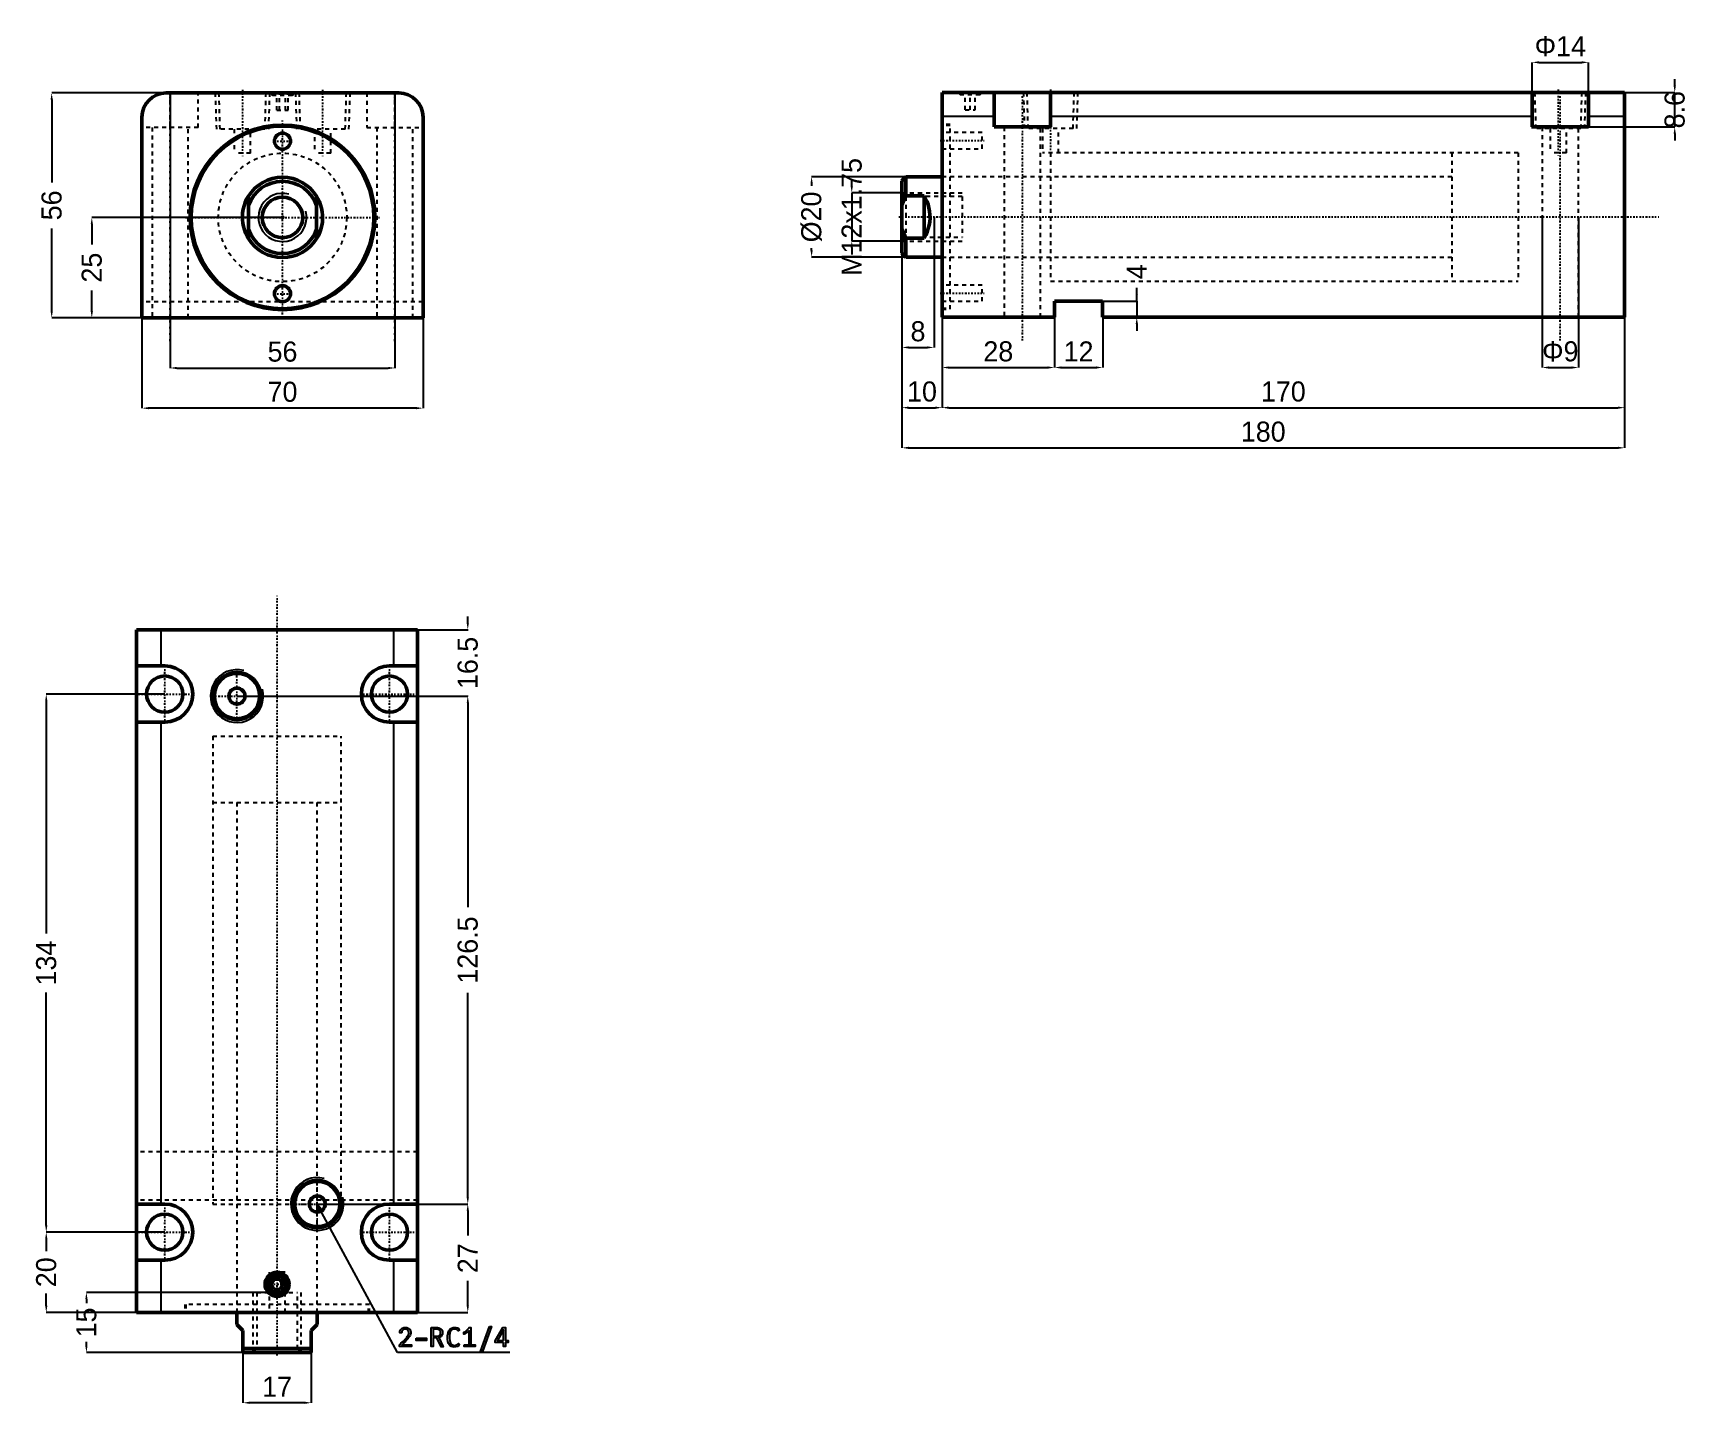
# Model space of a CAD drawing. Header units: millimetres. Extents: x -62 to 350, y -295 to 46.
import ezdxf

# ---------------------------------------------------------------- set-up
doc = ezdxf.new("R2010")
doc.units = ezdxf.units.MM
doc.linetypes.add('Center', pattern=[1.5, 0.45, -0.5, 0.05, -0.5])
doc.linetypes.add('Dashed', pattern=[2, 1, -1])
for name, color, linetype, lineweight in [('2d ConnectionPoints', 7, 'Continuous', 50), ('AM_0', 7, 'Continuous', 50), ('AM_4', 3, 'Continuous', 25), ('AM_5', 3, 'Continuous', 25), ('AM_7', 7, 'Center', 25), ('AM_9', 6, 'Dashed', 25)]:
    doc.layers.add(name, color=color, linetype=linetype, lineweight=lineweight)
doc.dimstyles.new('ISO-25', dxfattribs={"dimtxt": 2.5, "dimasz": 2.5, "dimexe": 1.25, "dimexo": 0.625, "dimtad": 1, "dimtxsty": 'Standard', "dimcen": 2.5, "dimadec": 0, "dimazin": 0, "dimtfac": 1, "dimtmove": 0, "dimatfit": 3, "dimfxl": 1, "dimarcsym": 0})

# ---------------------------------------------------------------- blocks, each defined once
blk = doc.blocks.new('1_RODcxhc2_a_sd_32_100_IN_0_in_CXHC2_A_IN_LA_32_100ST_0_0__0')
at = {"layer": 'AM_0'}
for p, q in [((-8.5, -5.27), (-8.5, 5.27)), ((8.5, 5.27), (8.5, -5.27))]:
    blk.add_line(p, q, dxfattribs=at)
for points in [[(-8.5, 5.27), (-8.93, 4.51), (-9.29, 3.71), (-9.57, 2.89), (-9.79, 2.04), (-9.93, 1.18), (-10, 0.31), (-9.98, -0.56), (-9.9, -1.43), (-9.74, -2.29), (-9.5, -3.13), (-9.19, -3.94), (-8.81, -4.73), (-8.5, -5.27)], [(8.5, -5.27), (8.93, -4.51), (9.29, -3.71), (9.57, -2.89), (9.79, -2.04), (9.93, -1.18), (10, -0.31), (9.98, 0.56), (9.9, 1.43), (9.74, 2.29), (9.5, 3.13), (9.19, 3.94), (8.81, 4.73), (8.5, 5.27)]]:
    blk.add_lwpolyline(points, dxfattribs=at)
blk.add_circle((0, 0), 5.05, dxfattribs=at)
for radius, start, end in [(10, 31.7883, 148.2117), (9, 19.1881, 160.8119), (9, 199.1881, 340.8119), (10, 211.7883, 328.2117)]:
    blk.add_arc((0, 0), radius, start, end, dxfattribs=at)
at = {"layer": 'AM_5'}
blk.add_arc((0, 0), 6, 75, 15, dxfattribs=at)
blk = doc.blocks.new('2_bodycxhc2_la_a_32_100_0_in_CXHC2_A_IN_LA_32_100ST_0_0__0')
at = {"layer": 'AM_0'}
for p, q in [((29, 31), (-29, 31)), ((-35, 25), (-35, -25)), ((35, -25), (35, 25)), ((-35, -25), (35, -25))]:
    blk.add_line(p, q, dxfattribs=at)
for centre, radius in [((0, 0), 23), ((0, 0), 22.75), ((0, 19), 2), ((0, -19), 2)]:
    blk.add_circle(centre, radius, dxfattribs=at)
for centre, start, end in [((-29, 25), 90, 180), ((29, 25), 0, 90)]:
    blk.add_arc(centre, 6, start, end, dxfattribs=at)
at = {"layer": 'AM_5', "linetype": 'Dashed'}
for p, q in [((-16.77, 31), (-16.48, 22)), ((-3.23, 31), (-3.52, 22)), ((3.23, 31), (3.52, 22)), ((16.77, 31), (16.48, 22))]:
    blk.add_line(p, q, dxfattribs=at)
at = {"layer": 'AM_7'}
for p, q in [((-28, -30.8), (-28, 30.8)), ((-10, 31.75), (-10, 15.25)), ((0, 31.03), (0, 30.37)), ((10, 31.75), (10, 15.25)), ((28, -30.8), (28, 30.8)), ((0, -24.15), (0, 24.15)), ((-2.1, 19), (2.1, 19)), ((-24.15, 0), (24.15, 0)), ((-2.1, -19), (2.1, -19))]:
    blk.add_line(p, q, dxfattribs=at)
at = {"layer": 'AM_9'}
for p, q in [((-28, 22.4), (-28, 31)), ((-21, 22.4), (-21, 31)), ((-15.91, 31), (-15.63, 22)), ((-4.37, 22), (-4.09, 31)), ((-3, 31), (-2.4, 30.4)), ((-2.1, 30.7), (-2.4, 30.4)), ((2.4, 30.4), (-2.4, 30.4)), ((2.1, 30.7), (-2.1, 30.7)), ((-1.44, 26.7), (-1.44, 30.7)), ((-0.72, 26.7), (-0.72, 30.7)), ((0.72, 26.7), (0.72, 30.7)), ((1.44, 26.7), (1.44, 30.7)), ((2.4, 30.4), (2.1, 30.7)), ((2.4, 30.4), (3, 31)), ((4.09, 31), (4.37, 22)), ((15.63, 22), (15.91, 31)), ((21, 31), (21, 22.4)), ((28, 22.4), (28, 31)), ((-1.44, 26.7), (1.44, 26.7)), ((-21, 22.4), (-35, 22.4)), ((-32.5, 22.4), (-32.5, -25)), ((-23.5, -25), (-23.5, 22.4)), ((-4.37, 22), (-15.63, 22)), ((-12, 22), (-12, 16)), ((-8, 16), (-8, 22)), ((15.63, 22), (4.37, 22)), ((8, 22), (8, 16)), ((12, 16), (12, 22)), ((21, 22.4), (35, 22.4)), ((23.5, 22.4), (23.5, -25)), ((32.5, -25), (32.5, 22.4)), ((-8, 16), (-12, 16)), ((12, 16), (8, 16)), ((35, -21), (-35, -21))]:
    blk.add_line(p, q, dxfattribs=at)
blk.add_circle((0, 0), 16, dxfattribs=at)
blk = doc.blocks.new('*D3')
at = {"layer": 'AM_5', "color": 0, "lineweight": -2}
for p, q in [((-28, 31), (-28, -37.5)), ((28, 31), (28, -37.5)), ((-26.33, -37.5), (26.33, -37.5))]:
    blk.add_line(p, q, dxfattribs=at)
at = {"layer": 'AM_5', "color": 0}
for points in [[(-26.33, -37.22), (-26.33, -37.78), (-28, -37.5)], [(26.33, -37.78), (26.33, -37.22), (28, -37.5)]]:
    blk.add_solid(points, dxfattribs=at)
at = {"layer": 'Defpoints', "color": 0}
for p in [(-28, 31), (28, 31), (28, -37.5)]:
    blk.add_point(p, dxfattribs=at)
at = {"layer": 'AM_5', "color": 0, "insert": (0, -33.45), "char_height": 5, "attachment_point": 5}
blk.add_mtext('56', dxfattribs=at)
blk = doc.blocks.new('*D4')
at = {"layer": 'AM_5', "color": 0, "lineweight": -2}
for p, q in [((-35, 0), (-35, -47.5)), ((35, 0), (35, -47.5)), ((33.33, -47.5), (-33.33, -47.5))]:
    blk.add_line(p, q, dxfattribs=at)
at = {"layer": 'AM_5', "color": 0}
for points in [[(-33.33, -47.22), (-33.33, -47.78), (-35, -47.5)], [(33.33, -47.78), (33.33, -47.22), (35, -47.5)]]:
    blk.add_solid(points, dxfattribs=at)
at = {"layer": 'Defpoints', "color": 0}
for p in [(-35, 0), (35, 0), (-35, -47.5)]:
    blk.add_point(p, dxfattribs=at)
at = {"layer": 'AM_5', "color": 0, "insert": (0, -43.45), "char_height": 5, "attachment_point": 5}
blk.add_mtext('70', dxfattribs=at)
blk = doc.blocks.new('*D5')
at = {"layer": 'AM_5', "color": 0, "lineweight": -2}
for p, q in [((0, 0), (-47.5, 0)), ((-47.5, -1.67), (-47.5, -6.78)), ((-47.5, -23.33), (-47.5, -18.22)), ((0, -25), (-47.5, -25))]:
    blk.add_line(p, q, dxfattribs=at)
at = {"layer": 'AM_5', "color": 0}
for points in [[(-47.22, -1.67), (-47.78, -1.67), (-47.5, 0)], [(-47.78, -23.33), (-47.22, -23.33), (-47.5, -25)]]:
    blk.add_solid(points, dxfattribs=at)
at = {"layer": 'Defpoints', "color": 0}
for p in [(0, 0), (-47.5, -25), (0, -25)]:
    blk.add_point(p, dxfattribs=at)
at = {"layer": 'AM_5', "color": 0, "insert": (-47.5, -12.5), "char_height": 5, "attachment_point": 5, "rotation": 90}
blk.add_mtext('25', dxfattribs=at)
blk = doc.blocks.new('*D6')
at = {"layer": 'AM_5', "color": 0, "lineweight": -2}
for p, q in [((0, 31), (-57.5, 31)), ((-57.5, 29.33), (-57.5, 8.72)), ((-57.5, -23.33), (-57.5, -2.72)), ((0, -25), (-57.5, -25))]:
    blk.add_line(p, q, dxfattribs=at)
at = {"layer": 'AM_5', "color": 0}
for points in [[(-57.22, 29.33), (-57.78, 29.33), (-57.5, 31)], [(-57.78, -23.33), (-57.22, -23.33), (-57.5, -25)]]:
    blk.add_solid(points, dxfattribs=at)
at = {"layer": 'Defpoints', "color": 0}
for p in [(0, 31), (-57.5, -25), (0, -25)]:
    blk.add_point(p, dxfattribs=at)
at = {"layer": 'AM_5', "color": 0, "insert": (-57.5, 3), "char_height": 5, "attachment_point": 5, "rotation": 90}
blk.add_mtext('56', dxfattribs=at)
blk = doc.blocks.new('1_RODcxhc2_a_sd_32_100_IN_0_in_CXHC2_A_IN_LA_32_100ST_0_0__4')
at = {"layer": 'AM_0'}
for p, q in [((-10, 0), (-10, -3)), ((10, -3), (10, 0)), ((-8.5, -4.5), (-10, -3)), ((10, -3), (8.5, -4.5)), ((-8.5, -10), (-8.5, -4.5)), ((8.5, -4.5), (8.5, -10)), ((-8.5, -9), (8.5, -9)), ((-8.5, -10), (8.5, -10))]:
    blk.add_line(p, q, dxfattribs=at)
at = {"layer": 'AM_5', "linetype": 'Dashed'}
for p, q in [((-6, -10), (-6, 5)), ((6, -10), (6, 5))]:
    blk.add_line(p, q, dxfattribs=at)
at = {"layer": 'AM_7'}
blk.add_line((0, -10.75), (0, 178.5), dxfattribs=at)
at = {"layer": 'AM_9'}
for p, q in [((-16, 143.5), (16, 143.5)), ((-16, 143.5), (-16, 127)), ((16, 127), (16, 143.5)), ((-16, 127), (16, 127)), ((-10, 127), (-10, 0)), ((10, 0), (10, 127)), ((-5.053, 5), (5.053, 5)), ((-5.053, 5), (-5.053, -9.053)), ((5.053, -9.053), (5.053, 5)), ((-5.053, -9.053), (-6, -10)), ((-5.053, -9.053), (5.053, -9.053)), ((6, -10), (5.053, -9.053))]:
    blk.add_line(p, q, dxfattribs=at)
blk = doc.blocks.new('2_bodycxhc2_la_a_32_100_0_in_CXHC2_A_IN_LA_32_100ST_0_0__4')
at = {"layer": 'AM_0'}
for p, q in [((35, 170), (-35, 170)), ((-35, 170), (-35, 0)), ((35, 170), (35, 0)), ((-35, 161), (-28, 161)), ((28, 161), (35, 161)), ((-28, 147), (-35, 147)), ((35, 147), (28, 147)), ((-35, 27), (-28, 27)), ((28, 27), (35, 27)), ((-28, 13), (-35, 13)), ((35, 13), (28, 13)), ((-0.72, 8.25), (-1.44, 7)), ((0.72, 8.25), (-0.72, 8.25)), ((1.44, 7), (0.72, 8.25)), ((-1.44, 7), (-0.72, 5.75)), ((-0.72, 5.75), (0.72, 5.75)), ((0.72, 5.75), (1.44, 7)), ((35, 0), (-35, 0))]:
    blk.add_line(p, q, dxfattribs=at)
for centre, radius in [((-28, 154), 4.5), ((-10, 153.5), 5.91), ((-10, 153.5), 5.63), ((28, 154), 4.5), ((-10, 153.5), 2), ((10, 27), 5.91), ((10, 27), 5.63), ((10, 27), 2), ((-28, 20), 4.5), ((28, 20), 4.5), ((0, 7), 3), ((0, 7), 2.4), ((0, 7), 2.1)]:
    blk.add_circle(centre, radius, dxfattribs=at)
for centre, start, end in [((-28, 154), 270, 90), ((28, 154), 90, 270), ((-28, 20), 270, 90), ((28, 20), 90, 270)]:
    blk.add_arc(centre, 7, start, end, dxfattribs=at)
at = {"layer": 'AM_4'}
for p, q in [((-29, 170), (-29, 161)), ((29, 170), (29, 161)), ((-29, 147), (-29, 27)), ((29, 147), (29, 27)), ((-29, 13), (-29, 0)), ((29, 13), (29, 0))]:
    blk.add_line(p, q, dxfattribs=at)
at = {"layer": 'AM_5'}
for centre in [(-10, 153.5), (10, 27)]:
    blk.add_arc(centre, 6.58, 75, 15, dxfattribs=at)
at = {"layer": 'AM_7'}
for p, q in [((-28, 146.65), (-28, 161.35)), ((28, 146.65), (28, 161.35)), ((-10, 147.29), (-10, 159.71)), ((-35.35, 154), (-20.65, 154)), ((-16.21, 153.5), (-3.79, 153.5)), ((20.65, 154), (35.35, 154)), ((10, 20.79), (10, 33.21)), ((-28, 12.65), (-28, 27.35)), ((3.79, 27), (16.21, 27)), ((28, 12.65), (28, 27.35)), ((-35.35, 20), (-20.65, 20)), ((20.65, 20), (35.35, 20)), ((-3.15, 7), (3.15, 7))]:
    blk.add_line(p, q, dxfattribs=at)
at = {"layer": 'AM_9'}
for p, q in [((-16, 143.5), (16, 143.5)), ((-16, 143.5), (-16, 27)), ((16, 27), (16, 143.5)), ((35, 40), (-35, 40)), ((35, 28), (-35, 28)), ((-16, 27), (16, 27)), ((-10, 27), (-10, 0)), ((10, 0), (10, 27)), ((2, 10), (-2, 10)), ((-2, 10), (-2, 0)), ((2, 0), (2, 10)), ((23, 2), (-23, 2)), ((-23, 2), (-23, 0)), ((-22.75, 2), (-22.75, 0)), ((22.75, 0), (22.75, 2)), ((23, 0), (23, 2))]:
    blk.add_line(p, q, dxfattribs=at)
blk = doc.blocks.new('*D17')
at = {"layer": 'AM_5', "color": 0, "lineweight": -2}
for p, q in [((-9.85, -277.2), (-9.85, -295.2)), ((7.15, -277.2), (7.15, -295.2)), ((5.49, -295.2), (-8.18, -295.2))]:
    blk.add_line(p, q, dxfattribs=at)
at = {"layer": 'AM_5', "color": 0}
for points in [[(-8.18, -294.92), (-8.18, -295.48), (-9.85, -295.2)], [(5.49, -295.48), (5.49, -294.92), (7.15, -295.2)]]:
    blk.add_solid(points, dxfattribs=at)
at = {"layer": 'Defpoints', "color": 0}
for p in [(-9.85, -277.2), (7.15, -277.2), (-9.85, -295.2)]:
    blk.add_point(p, dxfattribs=at)
at = {"layer": 'AM_5', "color": 0, "insert": (-1.35, -291.2), "char_height": 5, "attachment_point": 5}
blk.add_mtext('17', dxfattribs=at)
blk = doc.blocks.new('*D18')
at = {"layer": 'AM_5', "color": 0, "lineweight": -2}
for p, q in [((-29.35, -252.7), (-58.85, -252.7)), ((-58.85, -254.37), (-58.85, -257.45)), ((-58.85, -271.03), (-58.85, -267.95)), ((-1.35, -272.7), (-58.85, -272.7))]:
    blk.add_line(p, q, dxfattribs=at)
at = {"layer": 'AM_5', "color": 0}
for points in [[(-58.57, -254.37), (-59.12, -254.37), (-58.85, -252.7)], [(-59.12, -271.03), (-58.57, -271.03), (-58.85, -272.7)]]:
    blk.add_solid(points, dxfattribs=at)
at = {"layer": 'Defpoints', "color": 0}
for p in [(-58.85, -252.7), (-29.35, -252.7), (-1.35, -272.7)]:
    blk.add_point(p, dxfattribs=at)
at = {"layer": 'AM_5', "color": 0, "insert": (-58.85, -262.7), "char_height": 5, "attachment_point": 5, "rotation": 90}
blk.add_mtext('20', dxfattribs=at)
blk = doc.blocks.new('*D19')
at = {"layer": 'AM_5', "color": 0, "lineweight": -2}
for p, q in [((-1.35, -267.7), (-48.85, -267.7)), ((-48.85, -269.37), (-48.85, -270.37)), ((-48.85, -281.03), (-48.85, -280.03)), ((-1.35, -282.7), (-48.85, -282.7))]:
    blk.add_line(p, q, dxfattribs=at)
at = {"layer": 'AM_5', "color": 0}
for points in [[(-48.57, -269.37), (-49.12, -269.37), (-48.85, -267.7)], [(-49.12, -281.03), (-48.57, -281.03), (-48.85, -282.7)]]:
    blk.add_solid(points, dxfattribs=at)
at = {"layer": 'Defpoints', "color": 0}
for p in [(-48.85, -267.7), (-1.35, -267.7), (-1.35, -282.7)]:
    blk.add_point(p, dxfattribs=at)
at = {"layer": 'AM_5', "color": 0, "insert": (-48.85, -275.2), "char_height": 5, "attachment_point": 5, "rotation": 90}
blk.add_mtext('15', dxfattribs=at)
blk = doc.blocks.new('*D20')
at = {"layer": 'AM_5', "color": 0, "lineweight": -2}
for p, q in [((-29.35, -118.7), (-58.85, -118.7)), ((-58.85, -120.37), (-58.85, -178.37)), ((-58.85, -251.03), (-58.85, -193.03)), ((-29.35, -252.7), (-58.85, -252.7))]:
    blk.add_line(p, q, dxfattribs=at)
at = {"layer": 'AM_5', "color": 0}
for points in [[(-58.57, -120.37), (-59.12, -120.37), (-58.85, -118.7)], [(-59.12, -251.03), (-58.57, -251.03), (-58.85, -252.7)]]:
    blk.add_solid(points, dxfattribs=at)
at = {"layer": 'Defpoints', "color": 0}
for p in [(-58.85, -118.7), (-29.35, -118.7), (-29.35, -252.7)]:
    blk.add_point(p, dxfattribs=at)
at = {"layer": 'AM_5', "color": 0, "insert": (-58.85, -185.7), "char_height": 5, "attachment_point": 5, "rotation": 90}
blk.add_mtext('134', dxfattribs=at)
blk = doc.blocks.new('*D21')
at = {"layer": 'AM_5', "color": 0, "lineweight": -2}
for p, q in [((8.65, -245.7), (46.15, -245.7)), ((46.15, -247.37), (46.15, -253.53)), ((46.15, -271.03), (46.15, -264.87)), ((-1.35, -272.7), (46.15, -272.7))]:
    blk.add_line(p, q, dxfattribs=at)
at = {"layer": 'AM_5', "color": 0}
for points in [[(46.43, -247.37), (45.88, -247.37), (46.15, -245.7)], [(45.88, -271.03), (46.43, -271.03), (46.15, -272.7)]]:
    blk.add_solid(points, dxfattribs=at)
at = {"layer": 'Defpoints', "color": 0}
for p in [(8.65, -245.7), (46.15, -245.7), (-1.35, -272.7)]:
    blk.add_point(p, dxfattribs=at)
at = {"layer": 'AM_5', "color": 0, "insert": (46.15, -259.2), "char_height": 5, "attachment_point": 5, "rotation": 90}
blk.add_mtext('27', dxfattribs=at)
blk = doc.blocks.new('*D22')
at = {"layer": 'AM_5', "color": 0, "lineweight": -2}
for p, q in [((-11.35, -119.2), (46.15, -119.2)), ((46.15, -120.87), (46.15, -171.78)), ((46.15, -244.03), (46.15, -193.12)), ((8.65, -245.7), (46.15, -245.7))]:
    blk.add_line(p, q, dxfattribs=at)
at = {"layer": 'AM_5', "color": 0}
for points in [[(46.43, -120.87), (45.88, -120.87), (46.15, -119.2)], [(45.88, -244.03), (46.43, -244.03), (46.15, -245.7)]]:
    blk.add_solid(points, dxfattribs=at)
at = {"layer": 'Defpoints', "color": 0}
for p in [(-11.35, -119.2), (46.15, -119.2), (8.65, -245.7)]:
    blk.add_point(p, dxfattribs=at)
at = {"layer": 'AM_5', "color": 0, "insert": (46.15, -182.45), "char_height": 5, "attachment_point": 5, "rotation": 90}
blk.add_mtext('126.5', dxfattribs=at)
blk = doc.blocks.new('*D23')
at = {"layer": 'AM_5', "color": 0, "lineweight": -2}
for p, q in [((-1.35, -102.7), (46.15, -102.7)), ((46.15, -101.03), (46.15, -99.37)), ((46.15, -102.7), (46.15, -102.78)), ((-11.35, -119.2), (46.15, -119.2)), ((46.15, -119.2), (46.15, -119.12)), ((46.15, -120.87), (46.15, -122.53))]:
    blk.add_line(p, q, dxfattribs=at)
at = {"layer": 'AM_5', "color": 0}
for points in [[(45.88, -101.03), (46.43, -101.03), (46.15, -102.7)], [(46.43, -120.87), (45.88, -120.87), (46.15, -119.2)]]:
    blk.add_solid(points, dxfattribs=at)
at = {"layer": 'Defpoints', "color": 0}
for p in [(-1.35, -102.7), (46.15, -102.7), (-11.35, -119.2)]:
    blk.add_point(p, dxfattribs=at)
at = {"layer": 'AM_5', "color": 0, "insert": (46.15, -110.95), "char_height": 5, "attachment_point": 5, "rotation": 90}
blk.add_mtext('16.5', dxfattribs=at)
blk = doc.blocks.new('1_RODcxhc2_a_sd_32_100_IN_0_in_CXHC2_A_IN_LA_32_100ST_0_0__2')
at = {"layer": 'AM_0'}
for p, q in [((-9, 10), (-10, 9)), ((-10, 9), (-10, -9)), ((0, 10), (-9, 10)), ((-9, 10), (-9, 5.27)), ((-4.5, 5.27), (-9, 5.27)), ((-4.5, 5.27), (-4.5, -5.27)), ((-9, -5.27), (-4.5, -5.27)), ((-9, -5.27), (-9, -10)), ((-10, -9), (-9, -10)), ((-9, -10), (0, -10))]:
    blk.add_line(p, q, dxfattribs=at)
for points in [[(-9, 5.27), (-9.55, 4.14), (-10, 2.96)], [(-4.5, -5.27), (-4.07, -4.51), (-3.71, -3.71), (-3.43, -2.89), (-3.21, -2.04), (-3.07, -1.18), (-3, -0.31), (-3.02, 0.56), (-3.1, 1.43), (-3.26, 2.29), (-3.5, 3.13), (-3.81, 3.94), (-4.19, 4.73), (-4.5, 5.27)], [(-10, -2.96), (-9.55, -4.13), (-9, -5.27)]]:
    blk.add_lwpolyline(points, dxfattribs=at)
at = {"layer": 'AM_5', "linetype": 'Dashed'}
for p, q in [((-10, 6), (5, 6)), ((-10, -6), (5, -6))]:
    blk.add_line(p, q, dxfattribs=at)
at = {"layer": 'AM_9'}
for p, q in [((143.5, 16), (127, 16)), ((127, 16), (127, -16)), ((143.5, 16), (143.5, -16)), ((127, 10), (0, 10)), ((-9.05, 5.05), (-10, 6)), ((5, 5.05), (-9.05, 5.05)), ((-9.05, 5.05), (-9.05, -5.05)), ((5, 5.05), (5, -5.05)), ((-10, -6), (-9.05, -5.05)), ((-9.05, -5.05), (5, -5.05)), ((0, -10), (127, -10)), ((127, -16), (143.5, -16))]:
    blk.add_line(p, q, dxfattribs=at)
blk = doc.blocks.new('2_bodycxhc2_la_a_32_100_0_in_CXHC2_A_IN_LA_32_100ST_0_0__2')
at = {"layer": 'AM_0'}
for p, q in [((170, 31), (0, 31)), ((0, -25), (0, 31)), ((13, 22.4), (13, 31)), ((27, 31), (27, 22.4)), ((147, 22.4), (147, 31)), ((161, 31), (161, 22.4)), ((170, -25), (170, 31)), ((27, 22.4), (13, 22.4)), ((161, 22.4), (147, 22.4)), ((28, -21), (28, -25)), ((40, -21), (28, -21)), ((40, -25), (40, -21)), ((28, -25), (0, -25)), ((170, -25), (40, -25))]:
    blk.add_line(p, q, dxfattribs=at)
at = {"layer": 'AM_4'}
for p, q in [((13, 25), (0, 25)), ((147, 25), (27, 25)), ((170, 25), (161, 25))]:
    blk.add_line(p, q, dxfattribs=at)
at = {"layer": 'AM_5', "linetype": 'Dashed'}
for p, q in [((20.23, 31), (20.52, 22)), ((33.77, 31), (33.48, 22)), ((146.73, 31), (147.02, 22)), ((160.27, 31), (159.98, 22))]:
    blk.add_line(p, q, dxfattribs=at)
at = {"layer": 'AM_7'}
for p, q in [((7, 31.03), (7, 30.37)), ((20, -30.8), (20, 30.8)), ((27, 31.75), (27, 15.25)), ((153.5, 31.75), (153.5, 15.25)), ((154, -30.8), (154, 30.8)), ((-0.5, 19), (10.5, 19)), ((-10.75, 0), (178.5, 0)), ((-0.5, -19), (10.5, -19))]:
    blk.add_line(p, q, dxfattribs=at)
at = {"layer": 'AM_9'}
for p, q in [((4, 31), (4.6, 30.4)), ((4.9, 30.7), (4.6, 30.4)), ((9.4, 30.4), (4.6, 30.4)), ((9.1, 30.7), (4.9, 30.7)), ((5.75, 26.7), (5.75, 30.7)), ((7, 26.7), (7, 30.7)), ((8.25, 26.7), (8.25, 30.7)), ((9.4, 30.4), (9.1, 30.7)), ((9.4, 30.4), (10, 31)), ((21.09, 31), (21.37, 22)), ((32.63, 22), (32.91, 31)), ((147.59, 31), (147.87, 22)), ((159.13, 22), (159.41, 31)), ((5.75, 26.7), (8.25, 26.7)), ((2, 23), (0, 23)), ((2, 22.75), (0, 22.75)), ((10, 21), (0, 21)), ((2, -23), (2, 23)), ((10, 17), (10, 21)), ((15.5, 22.4), (15.5, -25)), ((32.63, 22), (21.37, 22)), ((24.5, -25), (24.5, 22.4)), ((25, 22), (25, 16)), ((29, 16), (29, 22)), ((159.13, 22), (147.87, 22)), ((149.5, 22.4), (149.5, -25)), ((151.5, 22), (151.5, 16)), ((155.5, 16), (155.5, 22)), ((158.5, -25), (158.5, 22.4)), ((0, 17), (10, 17)), ((143.5, 16), (25, 16)), ((27, 16), (27, -16)), ((143.5, 16), (143.5, -16)), ((155.5, 16), (151.5, 16)), ((27, 10), (0, 10)), ((0, -10), (27, -10)), ((27, -16), (143.5, -16)), ((10, -17), (0, -17)), ((10, -21), (10, -17)), ((0, -21), (10, -21)), ((0, -22.75), (2, -22.75)), ((0, -23), (2, -23))]:
    blk.add_line(p, q, dxfattribs=at)
blk = doc.blocks.new('*D39')
at = {"layer": 'AM_5', "color": 0, "lineweight": -2}
for p, q in [((311.3, 31.12), (311.3, 38.62)), ((312.97, 38.62), (323.63, 38.62)), ((325.3, 31.12), (325.3, 38.62))]:
    blk.add_line(p, q, dxfattribs=at)
at = {"layer": 'AM_5', "color": 0}
for points in [[(312.97, 38.9), (312.97, 38.34), (311.3, 38.62)], [(323.63, 38.34), (323.63, 38.9), (325.3, 38.62)]]:
    blk.add_solid(points, dxfattribs=at)
at = {"layer": 'Defpoints', "color": 0}
for p in [(325.3, 38.62), (311.3, 31.12), (325.3, 31.12)]:
    blk.add_point(p, dxfattribs=at)
at = {"layer": 'AM_5', "color": 0, "insert": (318.3, 42.62), "char_height": 5, "attachment_point": 5}
blk.add_mtext('Φ14', dxfattribs=at)
blk = doc.blocks.new('*D40')
at = {"layer": 'AM_5', "color": 0, "lineweight": -2}
for p, q in [((346.8, 32.79), (346.8, 34.46)), ((311.3, 31.12), (346.8, 31.12)), ((346.8, 22.52), (346.8, 31.12)), ((318.3, 22.52), (346.8, 22.52)), ((346.8, 20.86), (346.8, 19.19))]:
    blk.add_line(p, q, dxfattribs=at)
at = {"layer": 'AM_5', "color": 0}
for points in [[(346.52, 32.79), (347.08, 32.79), (346.8, 31.12)], [(347.08, 20.86), (346.52, 20.86), (346.8, 22.52)]]:
    blk.add_solid(points, dxfattribs=at)
at = {"layer": 'Defpoints', "color": 0}
for p in [(311.3, 31.12), (346.8, 31.12), (318.3, 22.52)]:
    blk.add_point(p, dxfattribs=at)
at = {"layer": 'AM_5', "color": 0, "insert": (346.8, 26.82), "char_height": 5, "attachment_point": 5, "rotation": 90}
blk.add_mtext('8.6', dxfattribs=at)
blk = doc.blocks.new('*D41')
at = {"layer": 'AM_5', "color": 0, "lineweight": -2}
for p, q in [((313.8, 0.12), (313.8, -37.38)), ((322.8, 0.12), (322.8, -37.38)), ((315.47, -37.38), (321.13, -37.38))]:
    blk.add_line(p, q, dxfattribs=at)
at = {"layer": 'AM_5', "color": 0}
for points in [[(315.47, -37.1), (315.47, -37.66), (313.8, -37.38)], [(321.13, -37.66), (321.13, -37.1), (322.8, -37.38)]]:
    blk.add_solid(points, dxfattribs=at)
at = {"layer": 'Defpoints', "color": 0}
for p in [(313.8, 0.12), (322.8, 0.12), (322.8, -37.38)]:
    blk.add_point(p, dxfattribs=at)
at = {"layer": 'AM_5', "color": 0, "insert": (318.3, -33.38), "char_height": 5, "attachment_point": 5}
blk.add_mtext('Φ9', dxfattribs=at)
blk = doc.blocks.new('*D42')
at = {"layer": 'AM_5', "color": 0, "lineweight": -2}
for p, q in [((212.8, -20.88), (212.8, -17.54)), ((198.3, -20.88), (212.8, -20.88)), ((212.8, -20.88), (212.8, -24.88)), ((204.3, -24.88), (212.8, -24.88)), ((212.8, -26.54), (212.8, -28.21))]:
    blk.add_line(p, q, dxfattribs=at)
at = {"layer": 'AM_5', "color": 0}
for points in [[(212.52, -19.21), (213.08, -19.21), (212.8, -20.88)], [(213.08, -26.54), (212.52, -26.54), (212.8, -24.88)]]:
    blk.add_solid(points, dxfattribs=at)
at = {"layer": 'Defpoints', "color": 0}
for p in [(198.3, -20.88), (204.3, -24.88), (212.8, -24.88)]:
    blk.add_point(p, dxfattribs=at)
at = {"layer": 'AM_5', "color": 0, "insert": (212.8, -13.54), "char_height": 5, "attachment_point": 5, "rotation": 90}
blk.add_mtext('4', dxfattribs=at)
blk = doc.blocks.new('*D43')
at = {"layer": 'AM_5', "color": 0, "lineweight": -2}
for p, q in [((192.3, -24.88), (192.3, -37.38)), ((204.3, -24.88), (204.3, -37.38)), ((193.97, -37.38), (202.63, -37.38))]:
    blk.add_line(p, q, dxfattribs=at)
at = {"layer": 'AM_5', "color": 0}
for points in [[(193.97, -37.1), (193.97, -37.66), (192.3, -37.38)], [(202.63, -37.66), (202.63, -37.1), (204.3, -37.38)]]:
    blk.add_solid(points, dxfattribs=at)
at = {"layer": 'Defpoints', "color": 0}
for p in [(192.3, -24.88), (204.3, -24.88), (204.3, -37.38)]:
    blk.add_point(p, dxfattribs=at)
at = {"layer": 'AM_5', "color": 0, "insert": (198.3, -33.38), "char_height": 5, "attachment_point": 5}
blk.add_mtext('12', dxfattribs=at)
blk = doc.blocks.new('*D44')
at = {"layer": 'AM_5', "color": 0, "lineweight": -2}
for p, q in [((164.3, 0.12), (164.3, -37.38)), ((192.3, -24.88), (192.3, -37.38)), ((165.97, -37.38), (190.63, -37.38))]:
    blk.add_line(p, q, dxfattribs=at)
at = {"layer": 'AM_5', "color": 0}
for points in [[(165.97, -37.1), (165.97, -37.66), (164.3, -37.38)], [(190.63, -37.66), (190.63, -37.1), (192.3, -37.38)]]:
    blk.add_solid(points, dxfattribs=at)
at = {"layer": 'Defpoints', "color": 0}
for p in [(164.3, 0.12), (192.3, -24.88), (192.3, -37.38)]:
    blk.add_point(p, dxfattribs=at)
at = {"layer": 'AM_5', "color": 0, "insert": (178.3, -33.38), "char_height": 5, "attachment_point": 5}
blk.add_mtext('28', dxfattribs=at)
blk = doc.blocks.new('*D45')
at = {"layer": 'AM_5', "color": 0, "lineweight": -2}
for p, q in [((164.3, 0.12), (164.3, -47.38)), ((334.3, 0.12), (334.3, -47.38)), ((165.97, -47.38), (332.63, -47.38))]:
    blk.add_line(p, q, dxfattribs=at)
at = {"layer": 'AM_5', "color": 0}
for points in [[(165.97, -47.1), (165.97, -47.66), (164.3, -47.38)], [(332.63, -47.66), (332.63, -47.1), (334.3, -47.38)]]:
    blk.add_solid(points, dxfattribs=at)
at = {"layer": 'Defpoints', "color": 0}
for p in [(164.3, 0.12), (334.3, 0.12), (334.3, -47.38)]:
    blk.add_point(p, dxfattribs=at)
at = {"layer": 'AM_5', "color": 0, "insert": (249.3, -43.38), "char_height": 5, "attachment_point": 5}
blk.add_mtext('170', dxfattribs=at)
blk = doc.blocks.new('*D46')
at = {"layer": 'AM_5', "color": 0, "lineweight": -2}
for p, q in [((154.3, 0.12), (154.3, -57.38)), ((334.3, 0.12), (334.3, -57.38)), ((155.97, -57.38), (332.63, -57.38))]:
    blk.add_line(p, q, dxfattribs=at)
at = {"layer": 'AM_5', "color": 0}
for points in [[(155.97, -57.1), (155.97, -57.66), (154.3, -57.38)], [(332.63, -57.66), (332.63, -57.1), (334.3, -57.38)]]:
    blk.add_solid(points, dxfattribs=at)
at = {"layer": 'Defpoints', "color": 0}
for p in [(154.3, 0.12), (334.3, 0.12), (334.3, -57.38)]:
    blk.add_point(p, dxfattribs=at)
at = {"layer": 'AM_5', "color": 0, "insert": (244.3, -53.38), "char_height": 5, "attachment_point": 5}
blk.add_mtext('180', dxfattribs=at)
blk = doc.blocks.new('*D47')
at = {"layer": 'AM_5', "color": 0, "lineweight": -2}
for p, q in [((154.3, 0.12), (154.3, -32.38)), ((162.3, 0.12), (162.3, -32.38)), ((155.97, -32.38), (160.63, -32.38))]:
    blk.add_line(p, q, dxfattribs=at)
at = {"layer": 'AM_5', "color": 0}
for points in [[(155.97, -32.1), (155.97, -32.66), (154.3, -32.38)], [(160.63, -32.66), (160.63, -32.1), (162.3, -32.38)]]:
    blk.add_solid(points, dxfattribs=at)
at = {"layer": 'Defpoints', "color": 0}
for p in [(154.3, 0.12), (162.3, 0.12), (162.3, -32.38)]:
    blk.add_point(p, dxfattribs=at)
at = {"layer": 'AM_5', "color": 0, "insert": (158.3, -28.38), "char_height": 5, "attachment_point": 5}
blk.add_mtext('8', dxfattribs=at)
blk = doc.blocks.new('*D48')
at = {"layer": 'AM_5', "color": 0, "lineweight": -2}
for p, q in [((154.3, 0.12), (154.3, -47.38)), ((164.3, 0.12), (164.3, -47.38)), ((155.97, -47.38), (162.63, -47.38))]:
    blk.add_line(p, q, dxfattribs=at)
at = {"layer": 'AM_5', "color": 0}
for points in [[(155.97, -47.1), (155.97, -47.66), (154.3, -47.38)], [(162.63, -47.66), (162.63, -47.1), (164.3, -47.38)]]:
    blk.add_solid(points, dxfattribs=at)
at = {"layer": 'Defpoints', "color": 0}
for p in [(154.3, 0.12), (164.3, 0.12), (164.3, -47.38)]:
    blk.add_point(p, dxfattribs=at)
at = {"layer": 'AM_5', "color": 0, "insert": (159.3, -43.38), "char_height": 5, "attachment_point": 5}
blk.add_mtext('10', dxfattribs=at)
blk = doc.blocks.new('*D49')
at = {"layer": 'AM_5', "color": 0, "lineweight": -2}
for p, q in [((155.3, 10.12), (131.8, 10.12)), ((131.8, 8.46), (131.8, 7.87)), ((131.8, -8.21), (131.8, -7.63)), ((155.3, -9.88), (131.8, -9.88))]:
    blk.add_line(p, q, dxfattribs=at)
at = {"layer": 'AM_5', "color": 0}
for points in [[(132.08, 8.46), (131.52, 8.46), (131.8, 10.12)], [(131.52, -8.21), (132.08, -8.21), (131.8, -9.88)]]:
    blk.add_solid(points, dxfattribs=at)
at = {"layer": 'Defpoints', "color": 0}
for p in [(155.3, 10.12), (131.8, -9.88), (155.3, -9.88)]:
    blk.add_point(p, dxfattribs=at)
at = {"layer": 'AM_5', "color": 0, "insert": (131.8, 0.12), "char_height": 5, "attachment_point": 5, "rotation": 90}
blk.add_mtext('Ø20', dxfattribs=at)
blk = doc.blocks.new('*D50')
at = {"layer": 'AM_5', "color": 0, "lineweight": -2}
for p, q in [((141.8, 7.79), (141.8, 9.46)), ((154.3, 6.12), (141.8, 6.12)), ((141.8, 6.12), (141.8, -5.88)), ((154.3, -5.88), (141.8, -5.88)), ((141.8, -7.54), (141.8, -9.21))]:
    blk.add_line(p, q, dxfattribs=at)
at = {"layer": 'AM_5', "color": 0}
for points in [[(141.52, 7.79), (142.08, 7.79), (141.8, 6.12)], [(142.08, -7.54), (141.52, -7.54), (141.8, -5.88)]]:
    blk.add_solid(points, dxfattribs=at)
at = {"layer": 'Defpoints', "color": 0}
for p in [(154.3, 6.12), (141.8, -5.88), (154.3, -5.88)]:
    blk.add_point(p, dxfattribs=at)
at = {"layer": 'AM_5', "color": 0, "insert": (141.8, 0.12), "char_height": 5, "attachment_point": 5, "rotation": 90}
blk.add_mtext('M12x1.75', dxfattribs=at)

msp = doc.modelspace()

# ---------------------------------------------------------------- linework, layer by layer
at = {"layer": '2d ConnectionPoints'}
for p in [(0, 0), (164.299, 0.123), (-1.346, -272.702)]:
    msp.add_point(p, dxfattribs=at)
at = {"layer": 'AM_5'}
for p, q in [((28.654, -282.702), (8.654, -245.702)), ((56.654, -282.702), (28.654, -282.702))]:
    msp.add_line(p, q, dxfattribs=at)
for points in [[(8.654, -245.702), (9.74, -247.009), (9.154, -247.326), (8.654, -245.702)], [(51.586, -276.164), (52.08, -276.164), (49.798, -282.437), (49.304, -282.437), (51.586, -276.164)], [(29.301, -280.591), (29.301, -280.591), (29.515, -280.395), (29.82, -280.109), (29.82, -280.109), (30.106, -279.832), (30.286, -279.653), (30.286, -279.653), (30.458, -279.472), (30.705, -279.188), (30.705, -279.188), (30.938, -278.888), (31.085, -278.68), (31.085, -278.68), (31.215, -278.472), (31.356, -278.176), (31.356, -278.176), (31.432, -277.899), (31.446, -277.724), (31.446, -277.724), (31.442, -277.626), (31.419, -277.488), (31.419, -277.488), (31.375, -277.359), (31.336, -277.279), (31.336, -277.279), (31.288, -277.204), (31.204, -277.106), (31.204, -277.106), (31.106, -277.023), (31.032, -276.977), (31.032, -276.977), (30.953, -276.938), (30.827, -276.896), (30.827, -276.896), (30.692, -276.874), (30.598, -276.869), (30.598, -276.869), (30.494, -276.874), (30.346, -276.897), (30.346, -276.897), (30.209, -276.94), (30.123, -276.98), (30.123, -276.98), (30.044, -277.028), (29.938, -277.115), (29.938, -277.115), (29.849, -277.22), (29.798, -277.3), (29.798, -277.3), (29.756, -277.387), (29.711, -277.529), (29.711, -277.529), (29.686, -277.684), (29.681, -277.796), (29.194, -277.796), (29.194, -277.796), (29.201, -277.629), (29.241, -277.397), (29.241, -277.397), (29.315, -277.186), (29.382, -277.058), (29.382, -277.058), (29.463, -276.94), (29.604, -276.786), (29.604, -276.786), (29.768, -276.659), (29.891, -276.59), (29.891, -276.59), (30.022, -276.532), (30.228, -276.47), (30.228, -276.47), (30.446, -276.437), (30.598, -276.431), (30.598, -276.431), (30.74, -276.437), (30.947, -276.468), (30.947, -276.468), (31.144, -276.526), (31.271, -276.58), (31.271, -276.58), (31.39, -276.645), (31.551, -276.765), (31.551, -276.765), (31.69, -276.909), (31.77, -277.019), (31.77, -277.019), (31.837, -277.139), (31.91, -277.334), (31.91, -277.334), (31.949, -277.548), (31.956, -277.701), (31.956, -277.701), (31.945, -277.875), (31.887, -278.141), (31.887, -278.141), (31.78, -278.415), (31.68, -278.602), (31.68, -278.602), (31.566, -278.787), (31.381, -279.056), (31.381, -279.056), (31.179, -279.313), (31.035, -279.477), (31.035, -279.477), (30.88, -279.645), (30.62, -279.916), (30.62, -279.916), (30.327, -280.211), (30.114, -280.422), (29.769, -280.76), (32.096, -280.763), (32.096, -281.202), (29.129, -281.202), (29.129, -280.747), (29.301, -280.591)], [(33.304, -279.109), (35.904, -279.109), (35.904, -279.694), (33.304, -279.694), (33.304, -279.109)], [(37.07, -276.489), (38.442, -276.489), (38.442, -276.489), (38.583, -276.495), (38.791, -276.523), (38.791, -276.523), (38.994, -276.576), (39.128, -276.626), (39.128, -276.626), (39.256, -276.686), (39.43, -276.8), (39.43, -276.8), (39.584, -276.941), (39.675, -277.05), (39.675, -277.05), (39.753, -277.171), (39.837, -277.373), (39.837, -277.373), (39.883, -277.602), (39.891, -277.77), (39.891, -277.77), (39.881, -277.954), (39.825, -278.204), (39.825, -278.204), (39.721, -278.423), (39.625, -278.551), (39.625, -278.551), (39.512, -278.666), (39.318, -278.81), (39.318, -278.81), (39.095, -278.922), (38.929, -278.979), (40.008, -281.234), (39.482, -281.234), (38.429, -279.057), (38.357, -279.057), (37.551, -279.057), (37.551, -281.202), (37.07, -281.202), (37.07, -276.489)], [(38.214, -278.634), (38.214, -278.634), (38.352, -278.632), (38.543, -278.619), (38.543, -278.619), (38.715, -278.596), (38.819, -278.574), (38.819, -278.574), (38.915, -278.545), (39.047, -278.481), (39.047, -278.481), (39.162, -278.395), (39.23, -278.324), (39.23, -278.324), (39.288, -278.24), (39.351, -278.088), (39.351, -278.088), (39.385, -277.904), (39.391, -277.763), (39.391, -277.763), (39.379, -277.583), (39.317, -277.356), (39.317, -277.356), (39.201, -277.181), (39.094, -277.092), (39.094, -277.092), (38.969, -277.022), (38.759, -276.947), (38.759, -276.947), (38.523, -276.906), (38.351, -276.899), (37.551, -276.899), (37.551, -278.634), (38.214, -278.634)], [(42.786, -281.312), (42.786, -281.312), (42.469, -281.288), (42.056, -281.16), (42.056, -281.16), (41.718, -280.923), (41.535, -280.704), (41.535, -280.704), (41.385, -280.438), (41.223, -279.952), (41.223, -279.952), (41.136, -279.362), (41.119, -278.91), (41.119, -278.91), (41.137, -278.434), (41.231, -277.816), (41.231, -277.816), (41.405, -277.314), (41.566, -277.043), (41.566, -277.043), (41.76, -276.823), (42.109, -276.584), (42.109, -276.584), (42.528, -276.455), (42.845, -276.431), (42.845, -276.431), (43.149, -276.454), (43.55, -276.574), (43.55, -276.574), (43.886, -276.799), (44.073, -277.006), (43.761, -277.259), (43.761, -277.259), (43.674, -277.167), (43.54, -277.052), (43.54, -277.052), (43.404, -276.966), (43.311, -276.925), (43.311, -276.925), (43.22, -276.893), (43.087, -276.859), (43.087, -276.859), (42.959, -276.84), (42.877, -276.837), (42.877, -276.837), (42.693, -276.846), (42.446, -276.895), (42.446, -276.895), (42.236, -276.984), (42.115, -277.068), (42.115, -277.068), (42.009, -277.168), (41.875, -277.351), (41.875, -277.351), (41.77, -277.571), (41.716, -277.739), (41.716, -277.739), (41.673, -277.924), (41.627, -278.236), (41.627, -278.236), (41.602, -278.59), (41.597, -278.849), (41.597, -278.849), (41.609, -279.23), (41.669, -279.731), (41.669, -279.731), (41.782, -280.145), (41.886, -280.374), (41.886, -280.374), (42.016, -280.563), (42.262, -280.768), (42.262, -280.768), (42.572, -280.878), (42.812, -280.899), (42.812, -280.899), (43.065, -280.88), (43.393, -280.78), (43.393, -280.78), (43.658, -280.594), (43.8, -280.422), (44.09, -280.682), (44.09, -280.682), (43.913, -280.909), (43.569, -281.154), (43.569, -281.154), (43.131, -281.287), (42.786, -281.312)], [(45.262, -280.786), (46.458, -280.786), (46.458, -277.269), (46.458, -277.269), (46.394, -277.334), (46.285, -277.435), (46.285, -277.435), (46.162, -277.541), (46.071, -277.614), (46.071, -277.614), (45.978, -277.686), (45.836, -277.789), (45.836, -277.789), (45.693, -277.885), (45.597, -277.945), (45.597, -277.945), (45.503, -277.999), (45.374, -278.065), (45.374, -278.065), (45.256, -278.113), (45.184, -278.134), (45.184, -277.64), (45.184, -277.64), (45.273, -277.597), (45.413, -277.517), (45.413, -277.517), (45.561, -277.417), (45.664, -277.339), (45.664, -277.339), (45.767, -277.255), (45.917, -277.126), (45.917, -277.126), (46.062, -276.991), (46.156, -276.899), (46.156, -276.899), (46.244, -276.807), (46.363, -276.679), (46.363, -276.679), (46.465, -276.562), (46.523, -276.489), (46.939, -276.489), (46.939, -280.786), (48.025, -280.786), (48.025, -281.202), (45.262, -281.202), (45.262, -280.786)], [(55.079, -280.162), (52.973, -280.162), (52.973, -279.739), (54.89, -276.489), (55.534, -276.489), (55.534, -279.723), (56.236, -279.723), (56.236, -280.162), (55.534, -280.162), (55.534, -281.202), (55.079, -281.202), (55.079, -280.162)], [(55.085, -279.723), (55.085, -277.035), (53.532, -279.723), (55.085, -279.723)]]:
    msp.add_lwpolyline(points, dxfattribs=at)

# ---------------------------------------------------------------- block references
for name, p in [('2_bodycxhc2_la_a_32_100_0_in_CXHC2_A_IN_LA_32_100ST_0_0__0', (0, 0)), ('2_bodycxhc2_la_a_32_100_0_in_CXHC2_A_IN_LA_32_100ST_0_0__2', (164.299, 0.123)), ('1_RODcxhc2_a_sd_32_100_IN_0_in_CXHC2_A_IN_LA_32_100ST_0_0__2', (164.299, 0.123)), ('1_RODcxhc2_a_sd_32_100_IN_0_in_CXHC2_A_IN_LA_32_100ST_0_0__0', (0, 0)), ('1_RODcxhc2_a_sd_32_100_IN_0_in_CXHC2_A_IN_LA_32_100ST_0_0__4', (-1.346, -272.702)), ('2_bodycxhc2_la_a_32_100_0_in_CXHC2_A_IN_LA_32_100ST_0_0__4', (-1.346, -272.702))]:
    msp.add_blockref(name, p)

# ---------------------------------------------------------------- dimensions: what is measured, and where the dimension line sits
for base, p1, p2, text, picture, middle in [((325.299, 38.623), (311.299, 31.123), (325.299, 31.123), 'Φ14', '*D39', (318.299, 38.623)), ((28, -37.5), (-28, 31), (28, 31), '56', '*D3', (0, -37.5)), ((-35, -47.5), (35, 0), (-35, 0), '70', '*D4', (0, -47.5)), ((334.299, -57.377), (154.299, 0.123), (334.299, 0.123), '180', '*D46', (244.299, -57.377)), ((162.299, -32.377), (154.299, 0.123), (162.299, 0.123), '8', '*D47', (158.299, -32.377)), ((164.299, -47.377), (154.299, 0.123), (164.299, 0.123), '10', '*D48', (159.299, -47.377)), ((192.299, -37.377), (164.299, 0.123), (192.299, -24.877), '28', '*D44', (178.299, -37.377)), ((334.299, -47.377), (164.299, 0.123), (334.299, 0.123), '170', '*D45', (249.299, -47.377)), ((322.799, -37.377), (313.799, 0.123), (322.799, 0.123), 'Φ9', '*D41', (318.299, -37.377)), ((204.299, -37.377), (192.299, -24.877), (204.299, -24.877), '12', '*D43', (198.299, -37.377)), ((-9.846, -295.202), (7.154, -277.202), (-9.846, -277.202), '17', '*D17', (-1.346, -295.202))]:
    dim = msp.add_linear_dim(base=base, p1=p1, p2=p2, text=text, dimstyle='ISO-25', override={"dimtxt": 5, "dimasz": 1.666667, "dimexe": 0, "dimexo": 0, "dimgap": 1.5}, dxfattribs=at)
    dim.commit()
    dim.dimension.update_dxf_attribs({"geometry": picture, "text_midpoint": middle, "dimtype": 160})
for base, p1, p2, text, picture, middle in [((346.799, 31.123), (318.299, 22.523), (311.299, 31.123), '8.6', '*D40', (346.799, 26.823)), ((-57.5, -25), (0, 31), (0, -25), '56', '*D6', (-57.5, 3)), ((141.799, -5.877), (154.299, 6.123), (154.299, -5.877), 'M12x1.75', '*D50', (141.799, 0.123)), ((131.799, -9.877), (155.299, 10.123), (155.299, -9.877), 'Ø20', '*D49', (131.799, 0.123)), ((-47.5, -25), (0, 0), (0, -25), '25', '*D5', (-47.5, -12.5)), ((212.799, -24.877), (198.299, -20.877), (204.299, -24.877), '4', '*D42', (212.799, -13.544)), ((46.154, -102.702), (-11.346, -119.202), (-1.346, -102.702), '16.5', '*D23', (46.154, -110.952)), ((-58.846, -118.702), (-29.346, -252.702), (-29.346, -118.702), '134', '*D20', (-58.846, -185.702)), ((46.154, -119.202), (8.654, -245.702), (-11.346, -119.202), '126.5', '*D22', (46.154, -182.452)), ((46.154, -245.702), (-1.346, -272.702), (8.654, -245.702), '27', '*D21', (46.154, -259.202)), ((-58.846, -252.702), (-1.346, -272.702), (-29.346, -252.702), '20', '*D18', (-58.846, -262.702)), ((-48.846, -267.702), (-1.346, -282.702), (-1.346, -267.702), '15', '*D19', (-48.846, -275.202))]:
    dim = msp.add_linear_dim(base=base, p1=p1, p2=p2, angle=90, text=text, dimstyle='ISO-25', override={"dimtxt": 5, "dimasz": 1.666667, "dimexe": 0, "dimexo": 0, "dimgap": 1.5}, dxfattribs=at)
    dim.commit()
    dim.dimension.update_dxf_attribs({"geometry": picture, "text_midpoint": middle, "dimtype": 160, "text_rotation": 90})

doc.saveas('drawing.dxf')
